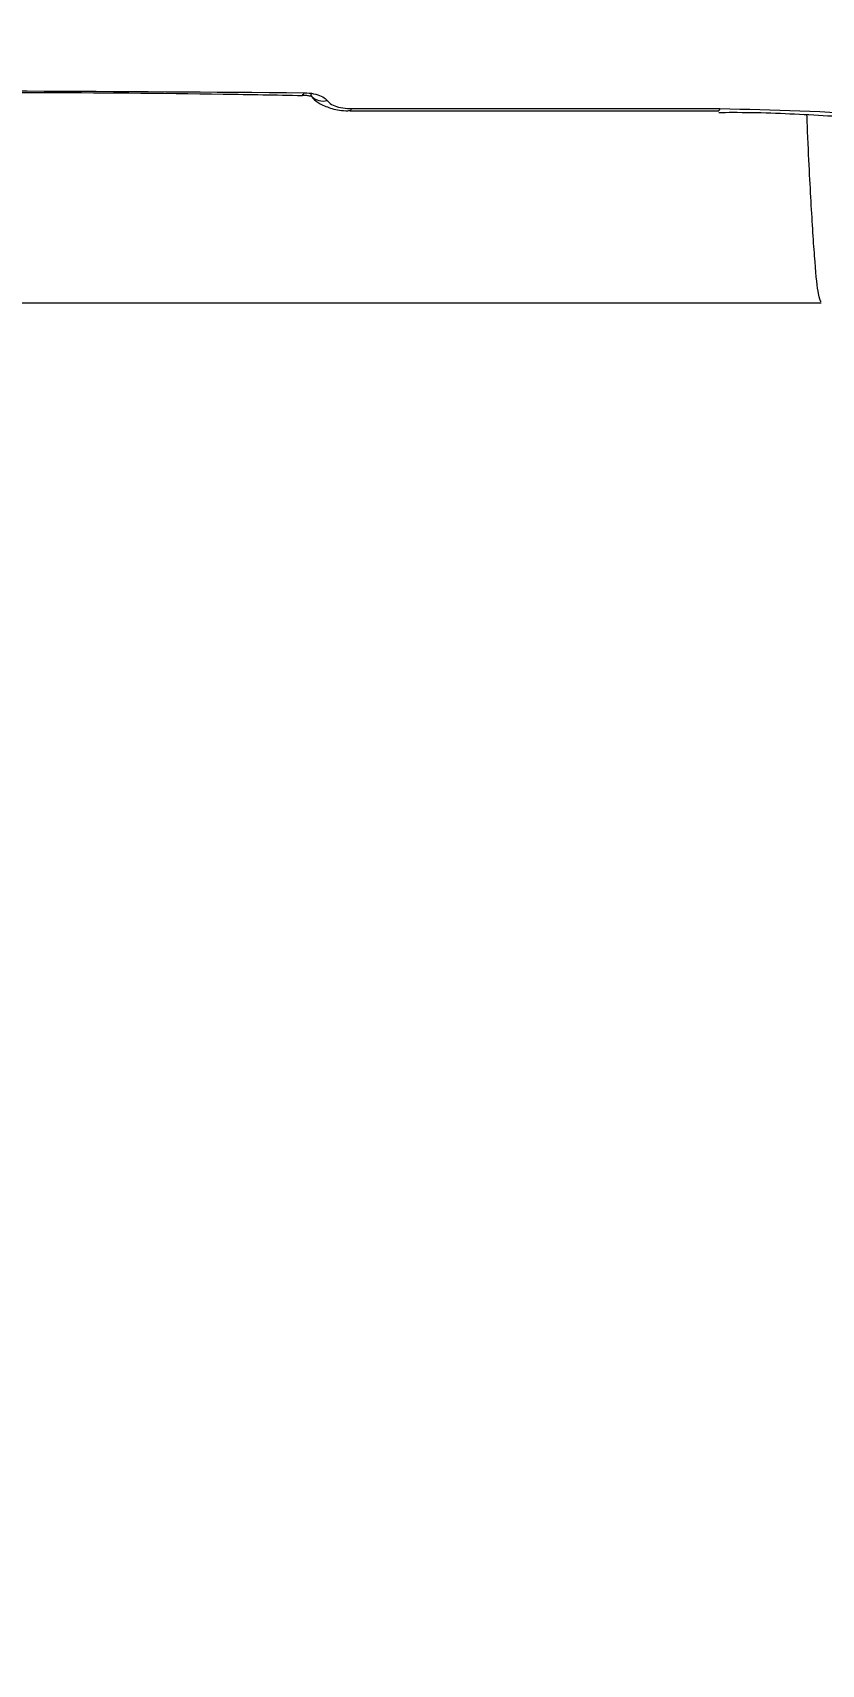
# Model space of a CAD drawing. Header units: millimetres. Extents: x -7735 to 7893, y -6545 to 6034.
# Drawn here: x 4858.1 to 4898.9, y -186.2 to -101.9 of the extents above; entities that cross this region are included whole.
import ezdxf

# ---------------------------------------------------------------- set-up
doc = ezdxf.new("R2010")
doc.units = ezdxf.units.MM
for name, color, linetype in [('DIKOM_ОБЪЕКТ', 7, 'Continuous'), ('DIKOM_РАЗМЕР_ЗОНА', 7, 'Continuous'), ('DIKOM_РАЗМЕР_ОБЪЕКТА', 7, 'Continuous')]:
    doc.layers.add(name, color=color, linetype=linetype)
doc.styles.add('style1', font='arial.ttf', dxfattribs={"width": 0.8})
doc.dimstyles.new('1-50', dxfattribs={"dimtxt": 300, "dimasz": 200, "dimexe": 100, "dimexo": 0, "dimgap": 100, "dimtad": 1, "dimtxsty": 'style1', "dimcen": 200, "dimclrd": 7, "dimclre": 7, "dimclrt": 7, "dimadec": 1, "dimazin": 2, "dimtfac": 1, "dimtmove": 0, "dimatfit": 2, "dimfxl": 0, "dimlwd": 25, "dimlwe": 18, "dimarcsym": 0})

# ---------------------------------------------------------------- blocks, each defined once
blk = doc.blocks.new('*D0')
at = {"layer": 'Defpoints', "color": 0, "transparency": 16777216}
for p in [(5893.216, 882.098), (-4595.736, 266.125), (5893.216, -5840.173)]:
    blk.add_point(p, dxfattribs=at)
at = {"layer": 'DIKOM_РАЗМЕР_ОБЪЕКТА', "color": 7, "lineweight": 18, "transparency": 16777216}
for p, q in [((5893.216, 882.098), (5893.216, -5940.173)), ((-4595.736, 266.125), (-4595.736, -5940.173))]:
    blk.add_line(p, q, dxfattribs=at)
at = {"layer": 'DIKOM_РАЗМЕР_ОБЪЕКТА', "color": 7, "lineweight": 25, "transparency": 16777216}
blk.add_line((-4395.736, -5840.173), (5693.216, -5840.173), dxfattribs=at)
at = {"layer": 'DIKOM_РАЗМЕР_ОБЪЕКТА', "color": 7, "transparency": 16777216}
for points in [[(-4395.736, -5806.84), (-4395.736, -5873.507), (-4595.736, -5840.173)], [(5693.216, -5806.84), (5693.216, -5873.507), (5893.216, -5840.173)]]:
    blk.add_solid(points, dxfattribs=at)
at = {"layer": 'DIKOM_РАЗМЕР_ОБЪЕКТА', "color": 7, "transparency": 16777216, "insert": (648.74, -5587.002), "char_height": 300, "attachment_point": 5, "style": 'style1'}
blk.add_mtext('10450', dxfattribs=at)
blk = doc.blocks.new('*D3')
at = {"layer": 'Defpoints', "color": 0, "transparency": 16777216}
for p in [(-6112.558, 266.125), (7893.216, 266.125), (7893.216, -6445.106)]:
    blk.add_point(p, dxfattribs=at)
at = {"layer": 'DIKOM_РАЗМЕР_ЗОНА', "color": 7, "lineweight": 18, "transparency": 16777216}
for p, q in [((-6112.558, 266.125), (-6112.558, -6545.106)), ((7893.216, 266.125), (7893.216, -6545.106))]:
    blk.add_line(p, q, dxfattribs=at)
at = {"layer": 'DIKOM_РАЗМЕР_ЗОНА', "color": 7, "lineweight": 25, "transparency": 16777216}
blk.add_line((-5912.558, -6445.106), (7693.216, -6445.106), dxfattribs=at)
at = {"layer": 'DIKOM_РАЗМЕР_ЗОНА', "color": 7, "transparency": 16777216}
for points in [[(-5912.558, -6411.773), (-5912.558, -6478.44), (-6112.558, -6445.106)], [(7693.216, -6411.773), (7693.216, -6478.44), (7893.216, -6445.106)]]:
    blk.add_solid(points, dxfattribs=at)
at = {"layer": 'DIKOM_РАЗМЕР_ЗОНА', "color": 7, "transparency": 16777216, "insert": (890.329, -6191.832), "char_height": 300, "attachment_point": 5, "style": 'style1'}
blk.add_mtext('13950', dxfattribs=at)

msp = doc.modelspace()

# ---------------------------------------------------------------- linework, layer by layer
at = {"layer": 'DIKOM_ОБЪЕКТ', "color": 7, "linetype": 'Continuous', "lineweight": 15}
for p, q in [((4872.075, -105.124), (4872.069, -105.124)), ((4874.542, -105.941), (4893.599, -105.941)), ((4874.606, -105.826), (4893.649, -105.826)), ((4660.843, -115.875), (4898.889, -115.875))]:
    msp.add_line(p, q, dxfattribs=at)
at = {"layer": 'DIKOM_ОБЪЕКТ', "color": 7, "linetype": 'Continuous', "lineweight": 15, "flags": 128}
for points in [[(4874.606, -105.826), (4874.582, -105.898), (4874.556, -105.936), (4874.542, -105.941)], [(4893.649, -105.826), (4893.63, -105.898), (4893.61, -105.936), (4893.599, -105.941)]]:
    msp.add_lwpolyline(points, dxfattribs=at)
at = {"layer": 'DIKOM_ОБЪЕКТ', "color": 7, "linetype": 'Continuous', "lineweight": 15}
for centre, radius, start, end in [((4872.015, -105.001), 0.137, 295.94317, 357.12657), ((4873.151, -104.568), 0.874, 227.72421, 283.54317)]:
    msp.add_arc(centre, radius, start, end, dxfattribs=at)
for points, knots in [([(4833.625, -105.18), (4838.573, -105.116), (4850.015, -104.966), (4862.836, -104.983), (4870.712, -105.125), (4872.074, -105.15)], [0, 0, 0, 0, 0.386554, 0.893941, 1, 1, 1, 1]), ([(4833.704, -105.035), (4834.36, -105.026), (4837.638, -104.98), (4850.441, -104.845), (4862.61, -104.936), (4872.151, -105.008)], [0, 0, 0, 0, 0.05123, 0.256133, 1, 1, 1, 1]), ([(4872.069, -105.128), (4872.127, -105.129), (4872.26, -105.129), (4872.428, -105.161), (4872.535, -105.191), (4872.578, -105.215), (4872.57, -105.209), (4872.569, -105.209)], [0, 0, 0, 0, 0.217943, 0.504027, 0.758078, 0.9715, 1, 1, 1, 1]), ([(4872.151, -105.008), (4872.204, -105.009), (4872.421, -105.016), (4872.78, -105.073), (4873.159, -105.212), (4873.29, -105.349), (4873.356, -105.417)], [0, 0, 0, 0, 0.096267, 0.398587, 0.699121, 1, 1, 1, 1]), ([(4872.496, -105.091), (4872.529, -105.152), (4872.645, -105.365), (4873.031, -105.62), (4873.621, -105.856), (4874.175, -105.958), (4874.503, -105.934), (4874.544, -105.931)], [0, 0, 0, 0, 0.092861, 0.319643, 0.609202, 0.951032, 1, 1, 1, 1]), ([(4873.356, -105.417), (4873.422, -105.485), (4873.553, -105.622), (4873.932, -105.761), (4874.304, -105.82), (4874.538, -105.825), (4874.606, -105.826)], [0, 0, 0, 0, 0.2927448, 0.585182, 0.8790797, 1, 1, 1, 1]), ([(4893.595, -106.028), (4893.833, -106.025), (4895.4, -106.009), (4898.273, -106.127), (4902.191, -106.382), (4906.017, -106.812), (4908.548, -107.157), (4909.763, -107.388), (4909.775, -107.39)], [0, 0, 0, 0, 0.042459, 0.280056, 0.518814, 0.758174, 0.997532, 1, 1, 1, 1]), ([(4893.649, -105.826), (4896.419, -105.892), (4900.615, -105.991), (4906.039, -106.577), (4908.685, -107.007), (4910.008, -107.222)], [0, 0, 0, 0, 0.492754, 0.746379, 1, 1, 1, 1]), ([(4898.901, -115.817), (4898.852, -115.745), (4898.748, -115.591), (4898.575, -113.93), (4898.384, -110.966), (4898.244, -108.314), (4898.164, -106.326), (4898.157, -106.139)], [0, 0, 0, 0, 0.22049, 0.466737, 0.720089, 0.973644, 1, 1, 1, 1])]:
    msp.add_open_spline(points, degree=3, knots=knots, dxfattribs=at)

# ---------------------------------------------------------------- dimensions: what is measured, and where the dimension line sits
at = {"layer": 'DIKOM_РАЗМЕР_ЗОНА'}
dim = msp.add_linear_dim(base=(7893.216, -6445.106), p1=(-6112.558, 266.125), p2=(7893.216, 266.125), text='13950', dimstyle='1-50', dxfattribs=at)
dim.commit()
dim.dimension.update_dxf_attribs({"geometry": '*D3', "text_midpoint": (890.329, -6445.106), "dimtype": 160})
at = {"layer": 'DIKOM_РАЗМЕР_ОБЪЕКТА'}
dim = msp.add_linear_dim(base=(5893.216, -5840.173), p1=(-4595.736, 266.125), p2=(5893.216, 882.098), text='10450', dimstyle='1-50', dxfattribs=at)
dim.commit()
dim.dimension.update_dxf_attribs({"geometry": '*D0', "text_midpoint": (648.74, -5840.173), "dimtype": 160})

doc.saveas('drawing.dxf')
